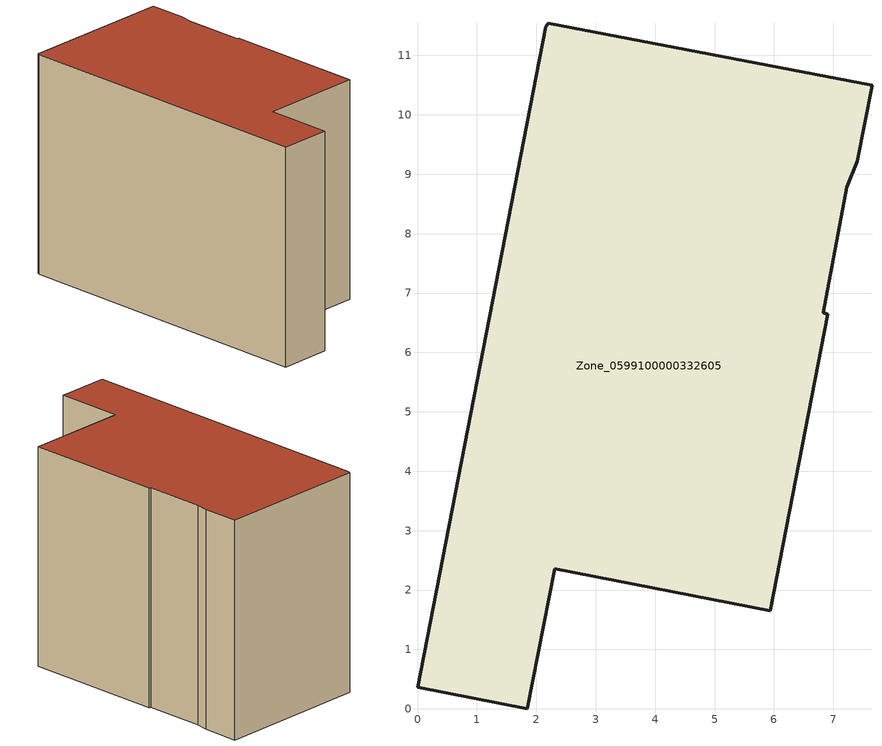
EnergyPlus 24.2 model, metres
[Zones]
Zone_0599100000332605
 floor ground (C_G): 2.16,11.48 2.2,11.54 7.65,10.5 7.4,9.22 7.22,8.78 6.83,6.67 6.91,6.64 5.94,1.65 2.31,2.36 1.85,0 0,0.36 z0
 wall outside (C_F): 1.85,0 2.31,2.36 5.94,1.65 6.91,6.64 6.83,6.67 7.22,8.78 7.4,9.22 7.65,10.5 2.2,11.54 2.16,11.48 0,0.36 1.85,0 z0:7.94
 roof outside (C_R): 2.16,11.48 0,0.36 1.85,0 2.31,2.36 5.94,1.65 6.91,6.64 6.83,6.67 7.22,8.78 7.4,9.22 7.65,10.5 2.2,11.54 z7.94
[BUILDING]
Pand.0599100000332605: North Axis=0; Terrain=City; Loads Convergence Tolerance Value=0.04; Temperature Convergence Tolerance Value=0.4; Solar Distribution=FullExterior; Maximum Number of Warmup Days=25; Minimum Number of Warmup Days=1
[Site:Location]
Rotterdam.The.Hague.AP_ZH_NLD Design_Conditions: Latitude=51.96; Longitude=4.45; Time Zone=1; Elevation=-4.5
[SITE:GROUNDTEMPERATURE:BUILDINGSURFACE]
18, 18, 18, 18, 18, 18, 18, 18, 18, 18, 18, 18
[MATERIAL] Thermal Absorptance=0.9; Solar Absorptance=0.7; Visible Absorptance=0.7
Name | Roughness | Thickness | Conductivity | Density | Specific Heat
G.TC.1975-1991 | MediumSmooth | 0.15 | 0.288461 | 540 | 1210
F.TC.1975-1991 | Rough | 0.3 | 0.230769 | 1920 | 840
R.TC.1975-1991 | MediumRough | 0.2 | 0.153846 | 1500 | 1000
[CONSTRUCTION]
C_G: G.TC.1975-1991
C_F: F.TC.1975-1991
C_R: R.TC.1975-1991
[ZONE]
Zone_0599100000332605: Type=1; Multiplier=1; Ceiling Height=Autocalculate; Volume=Autocalculate; Floor Area=autocalculate; Part of Total Floor Area=Yes
[ZONEINFILTRATION:DESIGNFLOWRATE]
Infil_Zone_0599100000332605: Zone or ZoneList or Space or SpaceList=Zone_0599100000332605; Schedule=AlwaysOn; Design Flow Rate Calculation Method=Flow/Area; Flow Rate per Floor Area=0.003; Constant Term Coefficient=1; Temperature Term Coefficient=0; Velocity Term Coefficient=0; Velocity Squared Term Coefficient=0
[HVACTEMPLATE:ZONE:IDEALLOADSAIRSYSTEM]
Zone_0599100000332605: Maximum Heating Supply Air Temperature=50; Minimum Cooling Supply Air Temperature=13; Maximum Heating Supply Air Humidity Ratio=0.0156; Minimum Cooling Supply Air Humidity Ratio=0.0077; Heating Limit=NoLimit; Cooling Limit=NoLimit; Dehumidification Control Type=ConstantSensibleHeatRatio; Cooling Sensible Heat Ratio=0.7; Dehumidification Setpoint=60; Humidification Control Type=None; Humidification Setpoint=30; Outdoor Air Method=None; Outdoor Air Flow Rate per Person=0.00944; Outdoor Air Flow Rate per Zone Floor Area=0; Outdoor Air Flow Rate per Zone=0; Demand Controlled Ventilation Type=None; Outdoor Air Economizer Type=NoEconomizer; Heat Recovery Type=None; Sensible Heat Recovery Effectiveness=0.7; Latent Heat Recovery Effectiveness=0.65
[ZONECONTROL:THERMOSTAT]
ThermostatControl_Zone_0599100000332605: Zone or ZoneList=Zone_0599100000332605; Control Type Schedule=DualSetpointControlType; Control 1=Thermostat_Zone_0599100000332605; Temperature Difference Between Cutout And Setpoint=0
[THERMOSTATSETPOINT:DUALSETPOINT]
Thermostat_Zone_0599100000332605: Heating Setpoint Temperature Schedule=HeatingSetpoint_Zone_0599100000332605; Cooling Setpoint Temperature Schedule=CoolingSetpoint_Zone_0599100000332605
[SCHEDULE:COMPACT]
HeatingSetpoint_Zone_0599100000332605: Through: 12/31, For: AllDays, Until: 24:00, 21
CoolingSetpoint_Zone_0599100000332605: Through: 12/31, For: AllDays, Until: 24:00, 24
DualSetpointControlType: Through: 12/31, For: AllDays, Until: 24:00, 4
AlwaysOn: Through: 12/31, For: AllDays, Until: 24:00, 1
